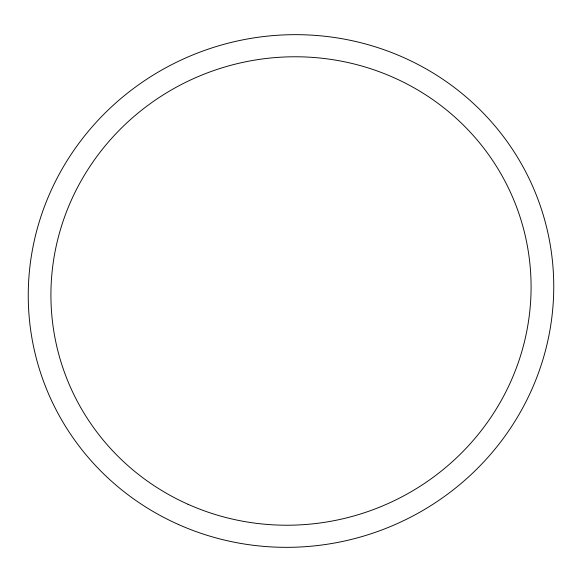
<?xml version="1.0" encoding="UTF-8"?>
<svg xmlns="http://www.w3.org/2000/svg" width="582" height="582" viewBox="0 0 582 582"><rect width="100%" height="100%" fill="white"/><g stroke="black" fill="none" stroke-linecap="round" stroke-linejoin="round"><path stroke-width="0.87" d="M178.339 524.447A263.45 255.622 -17.5 0 0 552.9 265.981A263.45 255.622 -17.5 0 0 141.761 82.571A263.45 255.622 -17.5 0 0 178.339 524.447M188.059 504.303A240.715 233.564 -17.5 0 0 530.304 268.135A240.715 233.564 -17.5 0 0 154.637 100.555A240.715 233.564 -17.5 0 0 188.059 504.303"/></g></svg>
